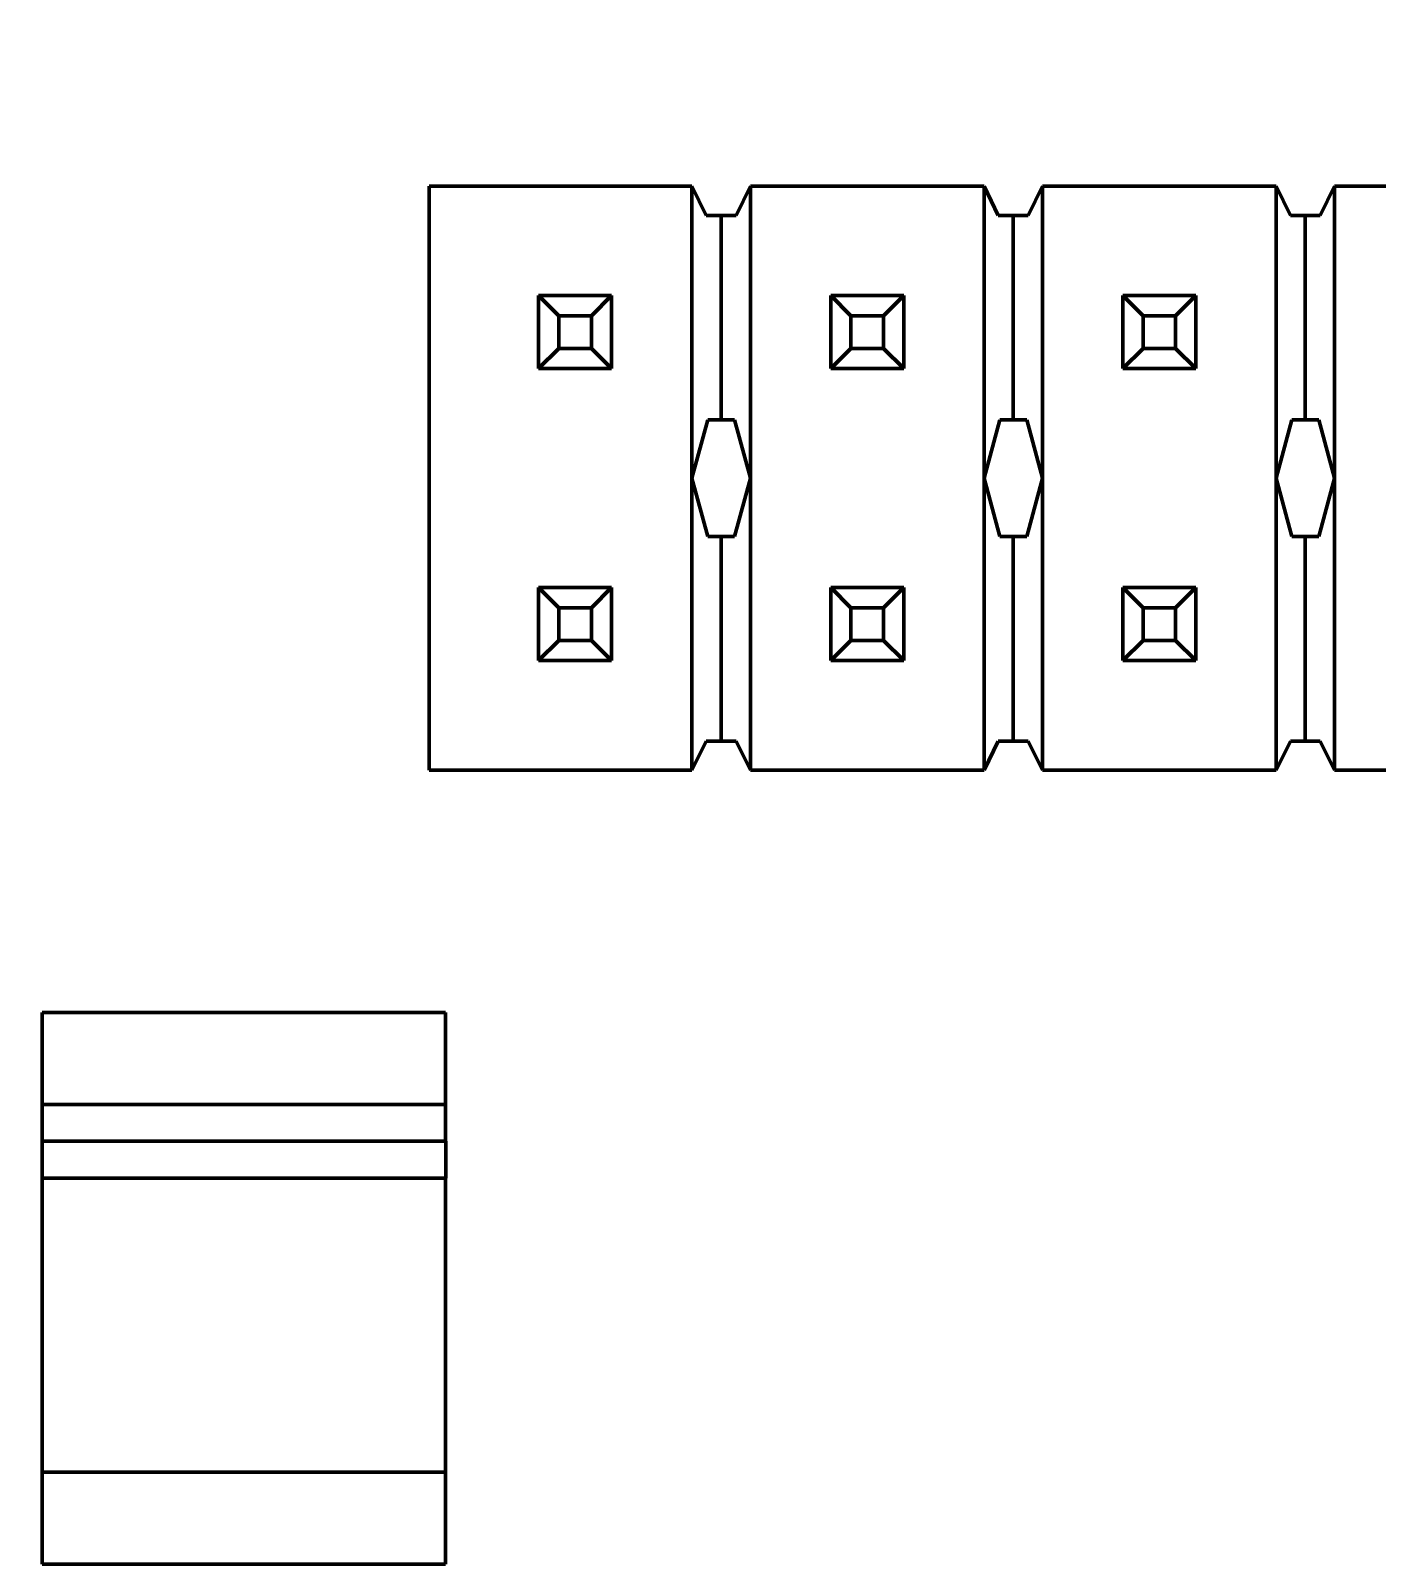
# Paper-space layout 'Layout1' of a CAD drawing. Extents: x -70 to 840, y -1 to 593.
# Drawn here: x 186.75 to 210.15, y 438.36 to 465.04 of the extents above; entities that cross this region are included whole.
import ezdxf

# ---------------------------------------------------------------- set-up
doc = ezdxf.new("R2010")
doc.units = 0
doc.header["$MEASUREMENT"] = 0
doc.layers.get('0').update_dxf_attribs({"linetype": 'CONTINUOUS', "lineweight": 15})
doc.layers.get('DEFPOINTS').update_dxf_attribs({"linetype": 'CONTINUOUS'})
doc.layers.add('Основная', color=7, linetype='CONTINUOUS', lineweight=50)
doc.styles.add('GOST type A0', font='', dxfattribs={"oblique": 15, "height": 3.5})
doc.styles.get('GOST type A0').set_extended_font_data('GOST type A')
doc.dimstyles.new('GOST type A', dxfattribs={"dimtxt": 3.5, "dimasz": 3, "dimexe": 2, "dimexo": 0, "dimgap": 1, "dimtad": 1, "dimtoh": 1, "dimtxsty": 'GOST type A0', "dimcen": 0, "dimazin": 2, "dimtfac": 1, "dimtmove": 0, "dimatfit": 3, "dimfxl": 1, "dimarcsym": 0})

# ---------------------------------------------------------------- blocks, each defined once
blk = doc.blocks.new('*D15')
at = {"color": 0, "lineweight": -2, "transparency": 16777216}
for p, q in [((92.256, 447.715), (92.256, 514.715)), ((349.456, 492.715), (349.456, 514.715)), ((95.256, 512.715), (346.456, 512.715))]:
    blk.add_line(p, q, dxfattribs=at)
at = {"color": 0, "transparency": 16777216}
for points in [[(95.256, 513.215), (95.256, 512.215), (92.256, 512.715)], [(346.456, 513.215), (346.456, 512.215), (349.456, 512.715)]]:
    blk.add_solid(points, dxfattribs=at)
at = {"layer": 'DEFPOINTS', "color": 0, "transparency": 16777216}
for p in [(349.456, 512.715), (349.456, 492.715), (92.256, 447.715)]:
    blk.add_point(p, dxfattribs=at)
at = {"color": 0, "transparency": 16777216, "insert": (220.856, 515.727), "char_height": 3.5, "attachment_point": 5, "style": 'GOST type A0'}
blk.add_mtext('128,6*', dxfattribs=at)

psp = doc.layouts.get("Layout1")

# ---------------------------------------------------------------- linework, layer by layer
at = {"layer": 'Основная'}
for p, q in [((198.248, 462.335), (193.676, 462.335)), ((193.676, 462.335), (193.676, 452.175)), ((193.676, 462.335), (193.676, 452.175)), ((193.676, 462.335), (198.248, 462.335)), ((198.248, 462.335), (193.676, 462.335)), ((193.676, 462.335), (193.676, 452.175)), ((193.676, 462.335), (193.676, 452.175)), ((193.676, 462.335), (198.248, 462.335)), ((198.496, 461.827), (198.248, 462.335)), ((198.248, 462.335), (198.496, 461.827)), ((198.248, 457.255), (198.248, 462.335)), ((198.496, 461.827), (198.248, 462.335)), ((198.248, 462.335), (198.496, 461.827)), ((198.248, 457.255), (198.248, 462.335)), ((199.264, 462.335), (199.016, 461.827)), ((199.016, 461.827), (199.264, 462.335)), ((199.264, 462.335), (199.016, 461.827)), ((199.016, 461.827), (199.264, 462.335)), ((203.328, 462.335), (199.264, 462.335)), ((199.264, 457.255), (199.264, 462.335)), ((199.264, 462.335), (203.328, 462.335)), ((203.328, 462.335), (199.264, 462.335)), ((199.264, 457.255), (199.264, 462.335)), ((199.264, 462.335), (203.328, 462.335)), ((203.576, 461.827), (203.328, 462.335)), ((203.328, 462.335), (203.576, 461.827)), ((203.328, 457.255), (203.328, 462.335)), ((203.576, 461.827), (203.328, 462.335)), ((203.328, 462.335), (203.576, 461.827)), ((203.328, 457.255), (203.328, 462.335)), ((204.344, 462.335), (204.096, 461.827)), ((204.096, 461.827), (204.344, 462.335)), ((204.344, 462.335), (204.096, 461.827)), ((204.096, 461.827), (204.344, 462.335)), ((208.408, 462.335), (204.344, 462.335)), ((204.344, 462.335), (204.344, 457.255)), ((204.344, 462.335), (208.408, 462.335)), ((208.408, 462.335), (204.344, 462.335)), ((204.344, 462.335), (204.344, 457.255)), ((204.344, 462.335), (208.408, 462.335)), ((208.656, 461.827), (208.408, 462.335)), ((208.408, 462.335), (208.656, 461.827)), ((208.408, 457.255), (208.408, 462.335)), ((208.656, 461.827), (208.408, 462.335)), ((208.408, 462.335), (208.656, 461.827)), ((208.408, 457.255), (208.408, 462.335)), ((209.424, 462.335), (209.176, 461.827)), ((209.176, 461.827), (209.424, 462.335)), ((209.424, 462.335), (209.176, 461.827)), ((209.176, 461.827), (209.424, 462.335)), ((213.488, 462.335), (209.424, 462.335)), ((209.424, 457.255), (209.424, 462.335)), ((209.424, 462.335), (213.488, 462.335)), ((213.488, 462.335), (209.424, 462.335)), ((209.424, 457.255), (209.424, 462.335)), ((209.424, 462.335), (213.488, 462.335)), ((199.016, 461.827), (198.496, 461.827)), ((198.496, 461.827), (198.756, 461.827)), ((199.016, 461.827), (198.496, 461.827)), ((198.496, 461.827), (198.756, 461.827)), ((198.756, 458.271), (198.756, 461.827)), ((198.756, 461.827), (199.016, 461.827)), ((198.756, 458.271), (198.756, 461.827)), ((198.756, 461.827), (199.016, 461.827)), ((204.096, 461.827), (203.576, 461.827)), ((203.576, 461.827), (203.836, 461.827)), ((204.096, 461.827), (203.576, 461.827)), ((203.576, 461.827), (203.836, 461.827)), ((203.836, 458.271), (203.836, 461.827)), ((203.836, 461.827), (204.096, 461.827)), ((203.836, 458.271), (203.836, 461.827)), ((203.836, 461.827), (204.096, 461.827)), ((209.176, 461.827), (208.656, 461.827)), ((208.656, 461.827), (208.916, 461.827)), ((209.176, 461.827), (208.656, 461.827)), ((208.656, 461.827), (208.916, 461.827)), ((208.916, 461.827), (208.916, 458.271)), ((208.916, 461.827), (209.176, 461.827)), ((208.916, 461.827), (208.916, 458.271)), ((208.916, 461.827), (209.176, 461.827)), ((195.582, 460.431), (196.852, 460.431)), ((195.582, 460.431), (195.582, 459.161)), ((195.582, 460.431), (195.934, 460.079)), ((195.582, 460.431), (196.852, 460.431)), ((195.582, 460.431), (195.582, 459.161)), ((195.582, 460.431), (195.934, 460.079)), ((196.5, 460.079), (196.852, 460.431)), ((196.5, 460.079), (196.852, 460.431)), ((196.852, 460.431), (196.852, 459.161)), ((196.852, 460.431), (196.852, 459.161)), ((200.662, 460.431), (201.932, 460.431)), ((200.662, 460.431), (200.662, 459.161)), ((200.662, 460.431), (201.014, 460.079)), ((200.662, 460.431), (201.932, 460.431)), ((200.662, 460.431), (200.662, 459.161)), ((200.662, 460.431), (201.014, 460.079)), ((201.58, 460.079), (201.932, 460.431)), ((201.58, 460.079), (201.932, 460.431)), ((201.932, 460.431), (201.932, 459.161)), ((201.932, 460.431), (201.932, 459.161)), ((205.742, 460.431), (207.012, 460.431)), ((205.742, 460.431), (205.742, 459.161)), ((205.742, 460.431), (206.094, 460.079)), ((205.742, 460.431), (207.012, 460.431)), ((205.742, 460.431), (205.742, 459.161)), ((205.742, 460.431), (206.094, 460.079)), ((206.66, 460.079), (207.012, 460.431)), ((206.66, 460.079), (207.012, 460.431)), ((207.012, 460.431), (207.012, 459.161)), ((207.012, 460.431), (207.012, 459.161)), ((195.934, 460.079), (196.5, 460.079)), ((195.934, 460.079), (195.934, 459.513)), ((195.934, 460.079), (196.5, 460.079)), ((195.934, 460.079), (195.934, 459.513)), ((196.5, 459.513), (196.5, 460.079)), ((196.5, 459.513), (196.5, 460.079)), ((201.014, 460.079), (201.58, 460.079)), ((201.014, 460.079), (201.014, 459.513)), ((201.014, 460.079), (201.58, 460.079)), ((201.014, 460.079), (201.014, 459.513)), ((201.58, 460.079), (201.58, 459.513)), ((201.58, 460.079), (201.58, 459.513)), ((206.094, 460.079), (206.66, 460.079)), ((206.094, 460.079), (206.094, 459.513)), ((206.094, 460.079), (206.66, 460.079)), ((206.094, 460.079), (206.094, 459.513)), ((206.66, 460.079), (206.66, 459.513)), ((206.66, 460.079), (206.66, 459.513)), ((195.582, 459.161), (195.934, 459.513)), ((195.582, 459.161), (195.934, 459.513)), ((195.934, 459.513), (196.5, 459.513)), ((195.934, 459.513), (196.5, 459.513)), ((196.5, 459.513), (196.852, 459.161)), ((196.5, 459.513), (196.852, 459.161)), ((200.662, 459.161), (201.014, 459.513)), ((200.662, 459.161), (201.014, 459.513)), ((201.014, 459.513), (201.58, 459.513)), ((201.014, 459.513), (201.58, 459.513)), ((201.58, 459.513), (201.932, 459.161)), ((201.58, 459.513), (201.932, 459.161)), ((205.742, 459.161), (206.094, 459.513)), ((205.742, 459.161), (206.094, 459.513)), ((206.094, 459.513), (206.66, 459.513)), ((206.094, 459.513), (206.66, 459.513)), ((206.66, 459.513), (207.012, 459.161)), ((206.66, 459.513), (207.012, 459.161)), ((195.582, 459.161), (196.852, 459.161)), ((195.582, 459.161), (196.852, 459.161)), ((200.662, 459.161), (201.932, 459.161)), ((200.662, 459.161), (201.932, 459.161)), ((205.742, 459.161), (207.012, 459.161)), ((205.742, 459.161), (207.012, 459.161)), ((198.248, 457.255), (198.522, 458.271)), ((198.248, 457.255), (198.522, 458.271)), ((198.522, 458.271), (198.756, 458.271)), ((198.522, 458.271), (198.756, 458.271)), ((198.756, 458.271), (198.99, 458.271)), ((198.756, 458.271), (198.99, 458.271)), ((198.99, 458.271), (199.264, 457.255)), ((198.99, 458.271), (199.264, 457.255)), ((203.328, 457.255), (203.602, 458.271)), ((203.328, 457.255), (203.602, 458.271)), ((203.602, 458.271), (203.836, 458.271)), ((203.602, 458.271), (203.836, 458.271)), ((203.836, 458.271), (204.07, 458.271)), ((203.836, 458.271), (204.07, 458.271)), ((204.07, 458.271), (204.344, 457.255)), ((204.07, 458.271), (204.344, 457.255)), ((208.408, 457.255), (208.682, 458.271)), ((208.408, 457.255), (208.682, 458.271)), ((208.682, 458.271), (208.916, 458.271)), ((208.682, 458.271), (208.916, 458.271)), ((208.916, 458.271), (209.15, 458.271)), ((208.916, 458.271), (209.15, 458.271)), ((209.15, 458.271), (209.424, 457.255)), ((209.15, 458.271), (209.424, 457.255)), ((198.248, 452.175), (198.248, 457.255)), ((198.248, 457.255), (198.522, 456.239)), ((198.248, 452.175), (198.248, 457.255)), ((198.248, 457.255), (198.522, 456.239)), ((198.99, 456.239), (199.264, 457.255)), ((198.99, 456.239), (199.264, 457.255)), ((199.264, 452.175), (199.264, 457.255)), ((199.264, 452.175), (199.264, 457.255)), ((203.328, 452.175), (203.328, 457.255)), ((203.328, 457.255), (203.602, 456.239)), ((203.328, 452.175), (203.328, 457.255)), ((203.328, 457.255), (203.602, 456.239)), ((204.07, 456.239), (204.344, 457.255)), ((204.07, 456.239), (204.344, 457.255)), ((204.344, 457.255), (204.344, 452.175)), ((204.344, 457.255), (204.344, 452.175)), ((208.408, 452.175), (208.408, 457.255)), ((208.408, 457.255), (208.682, 456.239)), ((208.408, 452.175), (208.408, 457.255)), ((208.408, 457.255), (208.682, 456.239)), ((209.15, 456.239), (209.424, 457.255)), ((209.15, 456.239), (209.424, 457.255)), ((209.424, 452.175), (209.424, 457.255)), ((209.424, 452.175), (209.424, 457.255)), ((198.522, 456.239), (198.756, 456.239)), ((198.522, 456.239), (198.756, 456.239)), ((198.756, 452.683), (198.756, 456.239)), ((198.756, 456.239), (198.99, 456.239)), ((198.756, 452.683), (198.756, 456.239)), ((198.756, 456.239), (198.99, 456.239)), ((203.602, 456.239), (203.836, 456.239)), ((203.602, 456.239), (203.836, 456.239)), ((203.836, 452.683), (203.836, 456.239)), ((203.836, 456.239), (204.07, 456.239)), ((203.836, 452.683), (203.836, 456.239)), ((203.836, 456.239), (204.07, 456.239)), ((208.682, 456.239), (208.916, 456.239)), ((208.682, 456.239), (208.916, 456.239)), ((208.916, 452.683), (208.916, 456.239)), ((208.916, 456.239), (209.15, 456.239)), ((208.916, 452.683), (208.916, 456.239)), ((208.916, 456.239), (209.15, 456.239)), ((195.582, 455.351), (196.852, 455.351)), ((195.582, 455.351), (195.934, 454.999)), ((195.582, 455.351), (195.582, 454.081)), ((195.582, 455.351), (196.852, 455.351)), ((195.582, 455.351), (195.934, 454.999)), ((195.582, 455.351), (195.582, 454.081)), ((196.5, 454.999), (196.852, 455.351)), ((196.5, 454.999), (196.852, 455.351)), ((196.852, 455.351), (196.852, 454.081)), ((196.852, 455.351), (196.852, 454.081)), ((200.662, 455.351), (201.932, 455.351)), ((200.662, 455.351), (201.014, 454.999)), ((200.662, 455.351), (200.662, 454.081)), ((200.662, 455.351), (201.932, 455.351)), ((200.662, 455.351), (201.014, 454.999)), ((200.662, 455.351), (200.662, 454.081)), ((201.58, 454.999), (201.932, 455.351)), ((201.58, 454.999), (201.932, 455.351)), ((201.932, 455.351), (201.932, 454.081)), ((201.932, 455.351), (201.932, 454.081)), ((205.742, 455.351), (207.012, 455.351)), ((205.742, 455.351), (206.094, 454.999)), ((205.742, 455.351), (205.742, 454.081)), ((205.742, 455.351), (207.012, 455.351)), ((205.742, 455.351), (206.094, 454.999)), ((205.742, 455.351), (205.742, 454.081)), ((206.66, 454.999), (207.012, 455.351)), ((206.66, 454.999), (207.012, 455.351)), ((207.012, 455.351), (207.012, 454.081)), ((207.012, 455.351), (207.012, 454.081)), ((195.934, 454.999), (196.5, 454.999)), ((195.934, 454.999), (195.934, 454.433)), ((195.934, 454.999), (196.5, 454.999)), ((195.934, 454.999), (195.934, 454.433)), ((196.5, 454.999), (196.5, 454.433)), ((196.5, 454.999), (196.5, 454.433)), ((201.014, 454.999), (201.58, 454.999)), ((201.014, 454.999), (201.014, 454.433)), ((201.014, 454.999), (201.58, 454.999)), ((201.014, 454.999), (201.014, 454.433)), ((201.58, 454.999), (201.58, 454.433)), ((201.58, 454.999), (201.58, 454.433)), ((206.094, 454.999), (206.66, 454.999)), ((206.094, 454.999), (206.094, 454.433)), ((206.094, 454.999), (206.66, 454.999)), ((206.094, 454.999), (206.094, 454.433)), ((206.66, 454.999), (206.66, 454.433)), ((206.66, 454.999), (206.66, 454.433)), ((195.582, 454.081), (195.934, 454.433)), ((195.582, 454.081), (195.934, 454.433)), ((195.934, 454.433), (196.5, 454.433)), ((195.934, 454.433), (196.5, 454.433)), ((196.5, 454.433), (196.852, 454.081)), ((196.5, 454.433), (196.852, 454.081)), ((200.662, 454.081), (201.014, 454.433)), ((200.662, 454.081), (201.014, 454.433)), ((201.014, 454.433), (201.58, 454.433)), ((201.014, 454.433), (201.58, 454.433)), ((201.58, 454.433), (201.932, 454.081)), ((201.58, 454.433), (201.932, 454.081)), ((205.742, 454.081), (206.094, 454.433)), ((205.742, 454.081), (206.094, 454.433)), ((206.094, 454.433), (206.66, 454.433)), ((206.094, 454.433), (206.66, 454.433)), ((206.66, 454.433), (207.012, 454.081)), ((206.66, 454.433), (207.012, 454.081)), ((195.582, 454.081), (196.852, 454.081)), ((195.582, 454.081), (196.852, 454.081)), ((200.662, 454.081), (201.932, 454.081)), ((200.662, 454.081), (201.932, 454.081)), ((205.742, 454.081), (207.012, 454.081)), ((205.742, 454.081), (207.012, 454.081)), ((198.248, 452.175), (198.496, 452.683)), ((198.248, 452.175), (198.496, 452.683)), ((198.248, 452.175), (198.496, 452.683)), ((198.248, 452.175), (198.496, 452.683)), ((198.496, 452.683), (199.016, 452.683)), ((198.496, 452.683), (198.756, 452.683)), ((198.496, 452.683), (199.016, 452.683)), ((198.496, 452.683), (198.756, 452.683)), ((198.756, 452.683), (199.016, 452.683)), ((198.756, 452.683), (199.016, 452.683)), ((199.016, 452.683), (199.264, 452.175)), ((199.016, 452.683), (199.264, 452.175)), ((199.016, 452.683), (199.264, 452.175)), ((199.016, 452.683), (199.264, 452.175)), ((203.328, 452.175), (203.576, 452.683)), ((203.328, 452.175), (203.576, 452.683)), ((203.328, 452.175), (203.576, 452.683)), ((203.328, 452.175), (203.576, 452.683)), ((203.576, 452.683), (204.096, 452.683)), ((203.576, 452.683), (203.836, 452.683)), ((203.576, 452.683), (204.096, 452.683)), ((203.576, 452.683), (203.836, 452.683)), ((203.836, 452.683), (204.096, 452.683)), ((203.836, 452.683), (204.096, 452.683)), ((204.096, 452.683), (204.344, 452.175)), ((204.096, 452.683), (204.344, 452.175)), ((204.096, 452.683), (204.344, 452.175)), ((204.096, 452.683), (204.344, 452.175)), ((208.408, 452.175), (208.656, 452.683)), ((208.408, 452.175), (208.656, 452.683)), ((208.408, 452.175), (208.656, 452.683)), ((208.408, 452.175), (208.656, 452.683)), ((208.656, 452.683), (209.176, 452.683)), ((208.656, 452.683), (208.916, 452.683)), ((208.656, 452.683), (209.176, 452.683)), ((208.656, 452.683), (208.916, 452.683)), ((208.916, 452.683), (209.176, 452.683)), ((208.916, 452.683), (209.176, 452.683)), ((209.176, 452.683), (209.424, 452.175)), ((209.176, 452.683), (209.424, 452.175)), ((209.176, 452.683), (209.424, 452.175)), ((209.176, 452.683), (209.424, 452.175)), ((193.676, 452.175), (198.248, 452.175)), ((193.676, 452.175), (198.248, 452.175)), ((193.676, 452.175), (198.248, 452.175)), ((193.676, 452.175), (198.248, 452.175)), ((199.264, 452.175), (203.328, 452.175)), ((199.264, 452.175), (203.328, 452.175)), ((199.264, 452.175), (203.328, 452.175)), ((199.264, 452.175), (203.328, 452.175)), ((204.344, 452.175), (208.408, 452.175)), ((204.344, 452.175), (208.408, 452.175)), ((204.344, 452.175), (208.408, 452.175)), ((204.344, 452.175), (208.408, 452.175)), ((209.424, 452.175), (213.488, 452.175)), ((209.424, 452.175), (213.488, 452.175)), ((209.424, 452.175), (213.488, 452.175)), ((209.424, 452.175), (213.488, 452.175)), ((193.962, 447.961), (186.95, 447.961)), ((186.95, 447.961), (186.95, 446.361)), ((186.95, 447.961), (193.962, 447.961)), ((186.95, 447.961), (186.95, 446.361)), ((193.962, 447.961), (186.95, 447.961)), ((186.95, 447.961), (186.95, 446.361)), ((186.95, 447.961), (193.962, 447.961)), ((186.95, 447.961), (186.95, 446.361)), ((193.962, 446.361), (193.962, 447.961)), ((193.962, 447.961), (193.962, 446.361)), ((193.962, 446.361), (193.962, 447.961)), ((193.962, 447.961), (193.962, 446.361)), ((186.95, 446.361), (186.95, 445.721)), ((186.95, 446.361), (193.962, 446.361)), ((186.95, 446.361), (193.962, 446.361)), ((186.95, 446.361), (186.95, 445.721)), ((186.95, 446.361), (186.95, 445.721)), ((186.95, 446.361), (193.962, 446.361)), ((186.95, 446.361), (193.962, 446.361)), ((186.95, 446.361), (186.95, 445.721)), ((193.962, 445.721), (193.962, 446.361)), ((193.962, 446.361), (193.962, 445.721)), ((193.962, 445.721), (193.962, 446.361)), ((193.962, 446.361), (193.962, 445.721)), ((186.95, 445.721), (186.946, 445.721)), ((186.946, 445.721), (186.946, 445.081)), ((186.946, 445.721), (193.966, 445.721)), ((186.946, 445.721), (186.946, 445.081)), ((186.95, 445.721), (186.946, 445.721)), ((186.946, 445.721), (186.946, 445.081)), ((186.946, 445.721), (193.966, 445.721)), ((186.946, 445.721), (186.946, 445.081)), ((193.966, 445.721), (193.962, 445.721)), ((193.966, 445.721), (193.962, 445.721)), ((193.966, 445.081), (193.966, 445.721)), ((193.966, 445.721), (193.966, 445.081)), ((193.966, 445.081), (193.966, 445.721)), ((193.966, 445.721), (193.966, 445.081)), ((186.946, 445.081), (186.95, 445.081)), ((186.946, 445.081), (193.966, 445.081)), ((186.946, 445.081), (186.95, 445.081)), ((186.946, 445.081), (193.966, 445.081)), ((186.95, 445.081), (186.95, 439.961)), ((186.95, 445.081), (186.95, 439.961)), ((186.95, 445.081), (186.95, 439.961)), ((186.95, 445.081), (186.95, 439.961)), ((193.962, 439.961), (193.962, 445.081)), ((193.962, 445.081), (193.966, 445.081)), ((193.962, 445.081), (193.962, 439.961)), ((193.962, 439.961), (193.962, 445.081)), ((193.962, 445.081), (193.966, 445.081)), ((193.962, 445.081), (193.962, 439.961)), ((186.95, 439.961), (186.95, 438.361)), ((186.95, 439.961), (193.962, 439.961)), ((186.95, 439.961), (186.95, 438.361)), ((186.95, 439.961), (193.962, 439.961)), ((186.95, 439.961), (186.95, 438.361)), ((186.95, 439.961), (193.962, 439.961)), ((186.95, 439.961), (186.95, 438.361)), ((186.95, 439.961), (193.962, 439.961)), ((193.962, 438.361), (193.962, 439.961)), ((193.962, 439.961), (193.962, 438.361)), ((193.962, 438.361), (193.962, 439.961)), ((193.962, 439.961), (193.962, 438.361)), ((186.95, 438.361), (193.962, 438.361)), ((186.95, 438.361), (193.962, 438.361)), ((186.95, 438.361), (193.962, 438.361)), ((186.95, 438.361), (193.962, 438.361))]:
    psp.add_line(p, q, dxfattribs=at)

# ---------------------------------------------------------------- dimensions: what is measured, and where the dimension line sits
dim = psp.add_linear_dim(base=(349.456, 512.715), p1=(92.256, 447.715), p2=(349.456, 492.715), text='128,6*', dimstyle='GOST type A')
dim.commit()
dim.dimension.update_dxf_attribs({"geometry": '*D15', "text_midpoint": (220.856, 515.727)})

doc.saveas('drawing.dxf')
